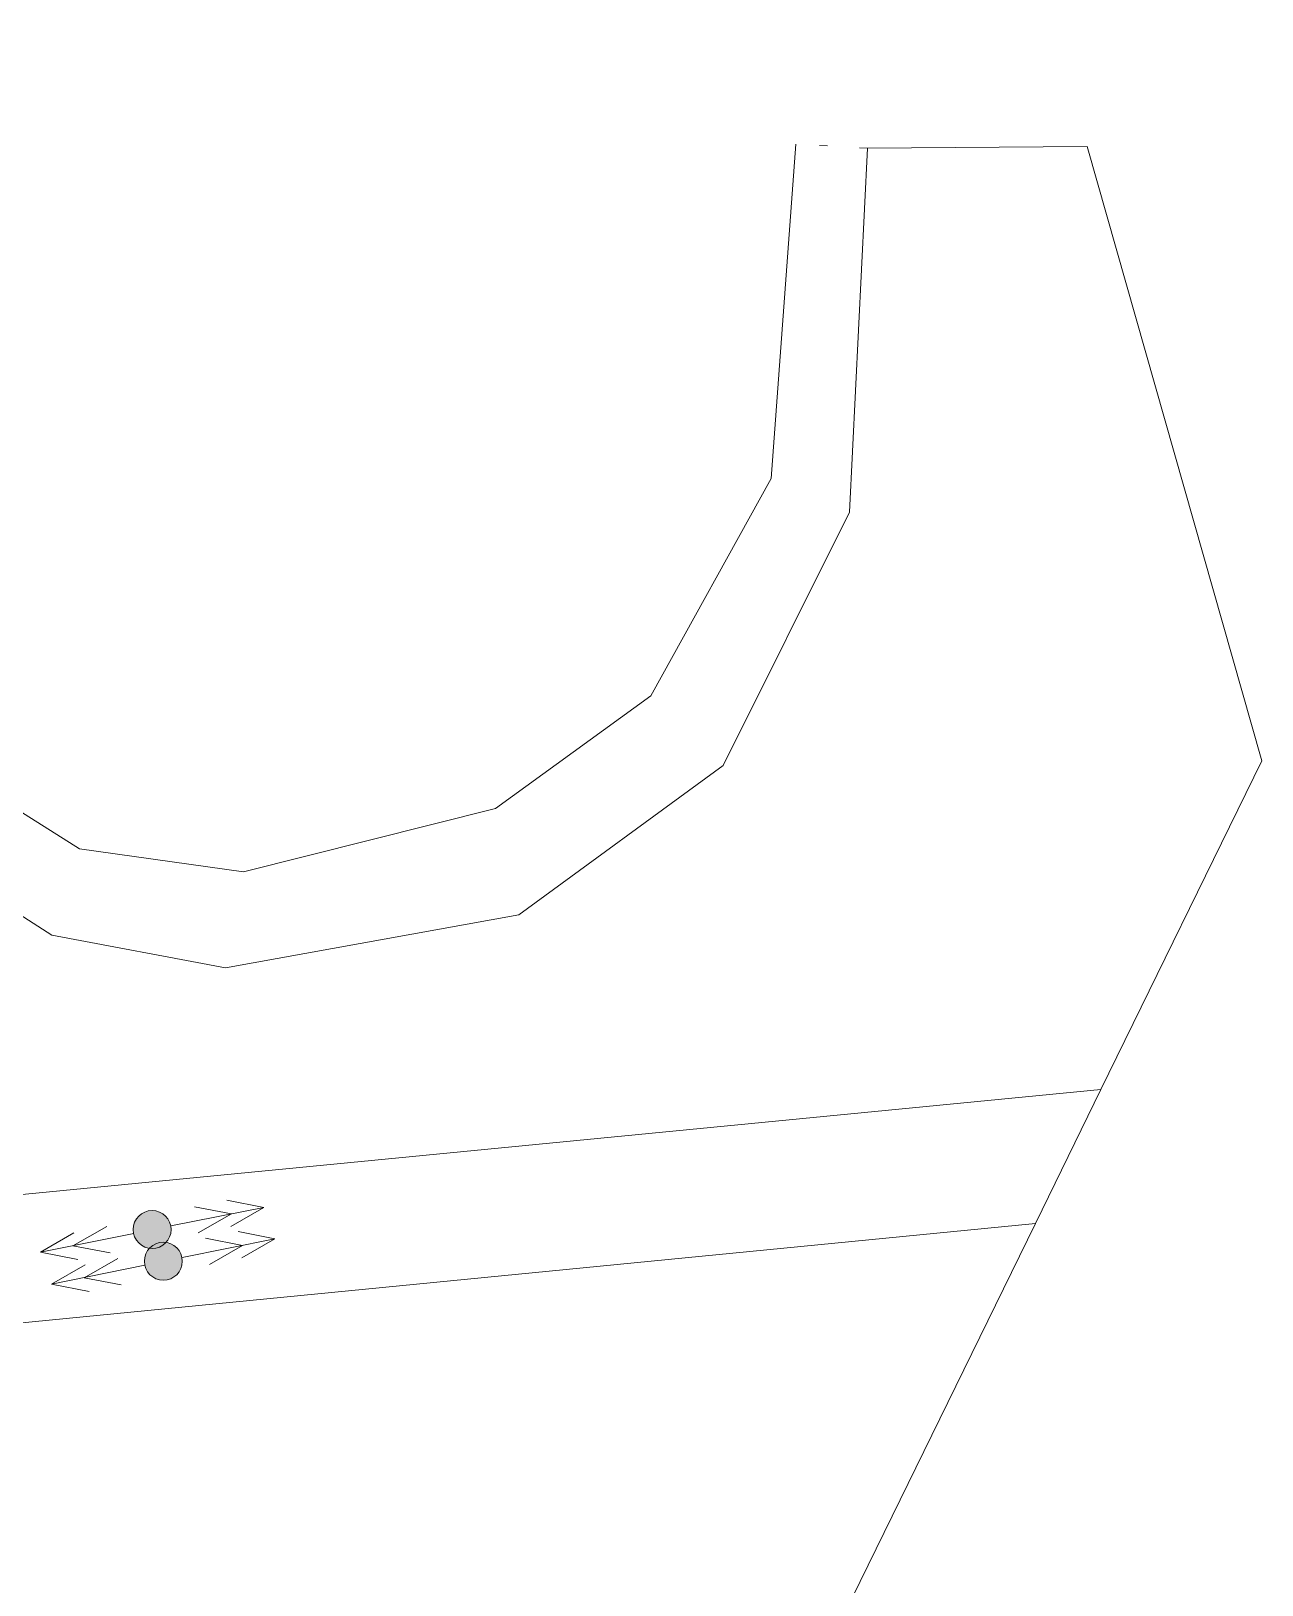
# Model space of a CAD drawing. Header units: metres. Extents: x 538779 to 540237, y 1852578 to 1854294.
# Drawn here: x 539059.3 to 539124.1, y 1853079 to 1853160.8 of the extents above; entities that cross this region are included whole.
import ezdxf

# ---------------------------------------------------------------- set-up
doc = ezdxf.new("R2010")
doc.units = ezdxf.units.M
doc.header["$LTSCALE"] = 1.4
doc.linetypes.add('DOTTED', pattern=[1.5, 0.3, -1.2])
for name, color, linetype, lineweight in [('10', 7, 'Continuous', 13), ('23', 7, 'Continuous', 13), ('24', 7, 'DOTTED', 13), ('55', 7, 'Continuous', 13), ('59', 7, 'Continuous', 13)]:
    doc.layers.add(name, color=color, linetype=linetype, lineweight=lineweight)

msp = doc.modelspace()

# ---------------------------------------------------------------- hatches: boundary and pattern name
at = {"layer": '55'}
for points in [[(539066.643, 1853097.903, 1), (539064.682, 1853097.512, 1)], [(539066.643, 1853097.903, 1), (539064.682, 1853097.512, 1)], [(539067.232, 1853096.236, 1), (539065.272, 1853095.838, 1)], [(539067.232, 1853096.236, 1), (539065.272, 1853095.838, 1)]]:
    msp.add_hatch(color=256, dxfattribs=at).paths.add_polyline_path(points)

# ---------------------------------------------------------------- linework, layer by layer
at = {"layer": '10'}
for points in [[(539112.18, 1853098.03), (539115.63, 1853105.08), (539124.11, 1853122.39), (539114.9, 1853154.74), (539103.33, 1853154.65)], [(539111.15, 1853031.04), (539114.76, 1853042.43), (539099.17, 1853071.46), (539112.18, 1853098.03)]]:
    msp.add_lwpolyline(points, dxfattribs=at)
at = {"layer": '23'}
for points in [[(539000, 1853160.82), (539020.39, 1853154.02), (539043.11, 1853131.95), (539051.96, 1853123.98), (539061.83, 1853117.76), (539070.48, 1853116.54), (539083.75, 1853119.88), (539091.93, 1853125.82), (539098.26, 1853137.25), (539099.57, 1853154.87)], [(539048.62, 1853120.76), (539060.38, 1853113.2), (539069.53, 1853111.49), (539084.97, 1853114.28), (539095.74, 1853122.15), (539102.39, 1853135.48), (539103.33, 1853154.65)]]:
    msp.add_lwpolyline(points, dxfattribs=at)
at = {"layer": '24'}
msp.add_line((539103.33, 1853154.65), (539099.57, 1853154.87), dxfattribs=at)
at = {"layer": '55'}
for p, q in [((539071.55, 1853098.87), (539069.6, 1853099.26)), ((539071.55, 1853098.87), (539069.6, 1853099.26)), ((539071.55, 1853098.87), (539066.65, 1853097.9)), ((539071.55, 1853098.87), (539066.65, 1853097.9)), ((539069.84, 1853098.53), (539067.89, 1853098.91)), ((539069.84, 1853098.53), (539067.89, 1853098.91)), ((539069.84, 1853098.53), (539068.09, 1853097.53)), ((539069.84, 1853098.53), (539068.09, 1853097.53)), ((539071.55, 1853098.87), (539069.8, 1853097.87)), ((539071.55, 1853098.87), (539069.8, 1853097.87)), ((539059.78, 1853096.52), (539061.54, 1853097.53)), ((539059.78, 1853096.52), (539061.54, 1853097.53)), ((539059.78, 1853096.52), (539064.69, 1853097.5)), ((539059.78, 1853096.52), (539064.69, 1853097.5)), ((539061.49, 1853096.85), (539063.27, 1853097.86)), ((539061.49, 1853096.85), (539063.27, 1853097.86)), ((539072.13, 1853097.22), (539070.19, 1853097.61)), ((539072.13, 1853097.22), (539070.19, 1853097.61)), ((539061.49, 1853096.85), (539063.45, 1853096.48)), ((539061.49, 1853096.85), (539063.45, 1853096.48)), ((539072.13, 1853097.22), (539067.24, 1853096.23)), ((539072.13, 1853097.22), (539067.24, 1853096.23)), ((539070.42, 1853096.87), (539068.48, 1853097.25)), ((539070.42, 1853096.87), (539068.48, 1853097.25)), ((539070.42, 1853096.87), (539068.68, 1853095.86)), ((539070.42, 1853096.87), (539068.68, 1853095.86)), ((539072.13, 1853097.22), (539070.39, 1853096.21)), ((539072.13, 1853097.22), (539070.39, 1853096.21)), ((539059.78, 1853096.52), (539061.75, 1853096.13)), ((539059.78, 1853096.52), (539061.75, 1853096.13)), ((539060.37, 1853094.83), (539062.13, 1853095.84)), ((539060.37, 1853094.83), (539062.13, 1853095.84)), ((539060.37, 1853094.83), (539065.28, 1853095.83)), ((539060.37, 1853094.83), (539065.28, 1853095.83)), ((539062.08, 1853095.17), (539063.86, 1853096.18)), ((539062.08, 1853095.17), (539063.86, 1853096.18)), ((539062.08, 1853095.17), (539064.04, 1853094.8)), ((539062.08, 1853095.17), (539064.04, 1853094.8)), ((539060.37, 1853094.83), (539062.35, 1853094.45)), ((539060.37, 1853094.83), (539062.35, 1853094.45))]:
    msp.add_line(p, q, dxfattribs=at)
for centre in [(539065.662, 1853097.707), (539065.662, 1853097.707), (539066.252, 1853096.037), (539066.252, 1853096.037)]:
    msp.add_circle(centre, 1, dxfattribs=at)
at = {"layer": '59'}
for p, q in [((539115.63, 1853105.08), (538993.35, 1853093.2)), ((538991.85, 1853086.23), (539112.18, 1853098.03))]:
    msp.add_line(p, q, dxfattribs=at)

doc.saveas('drawing.dxf')
